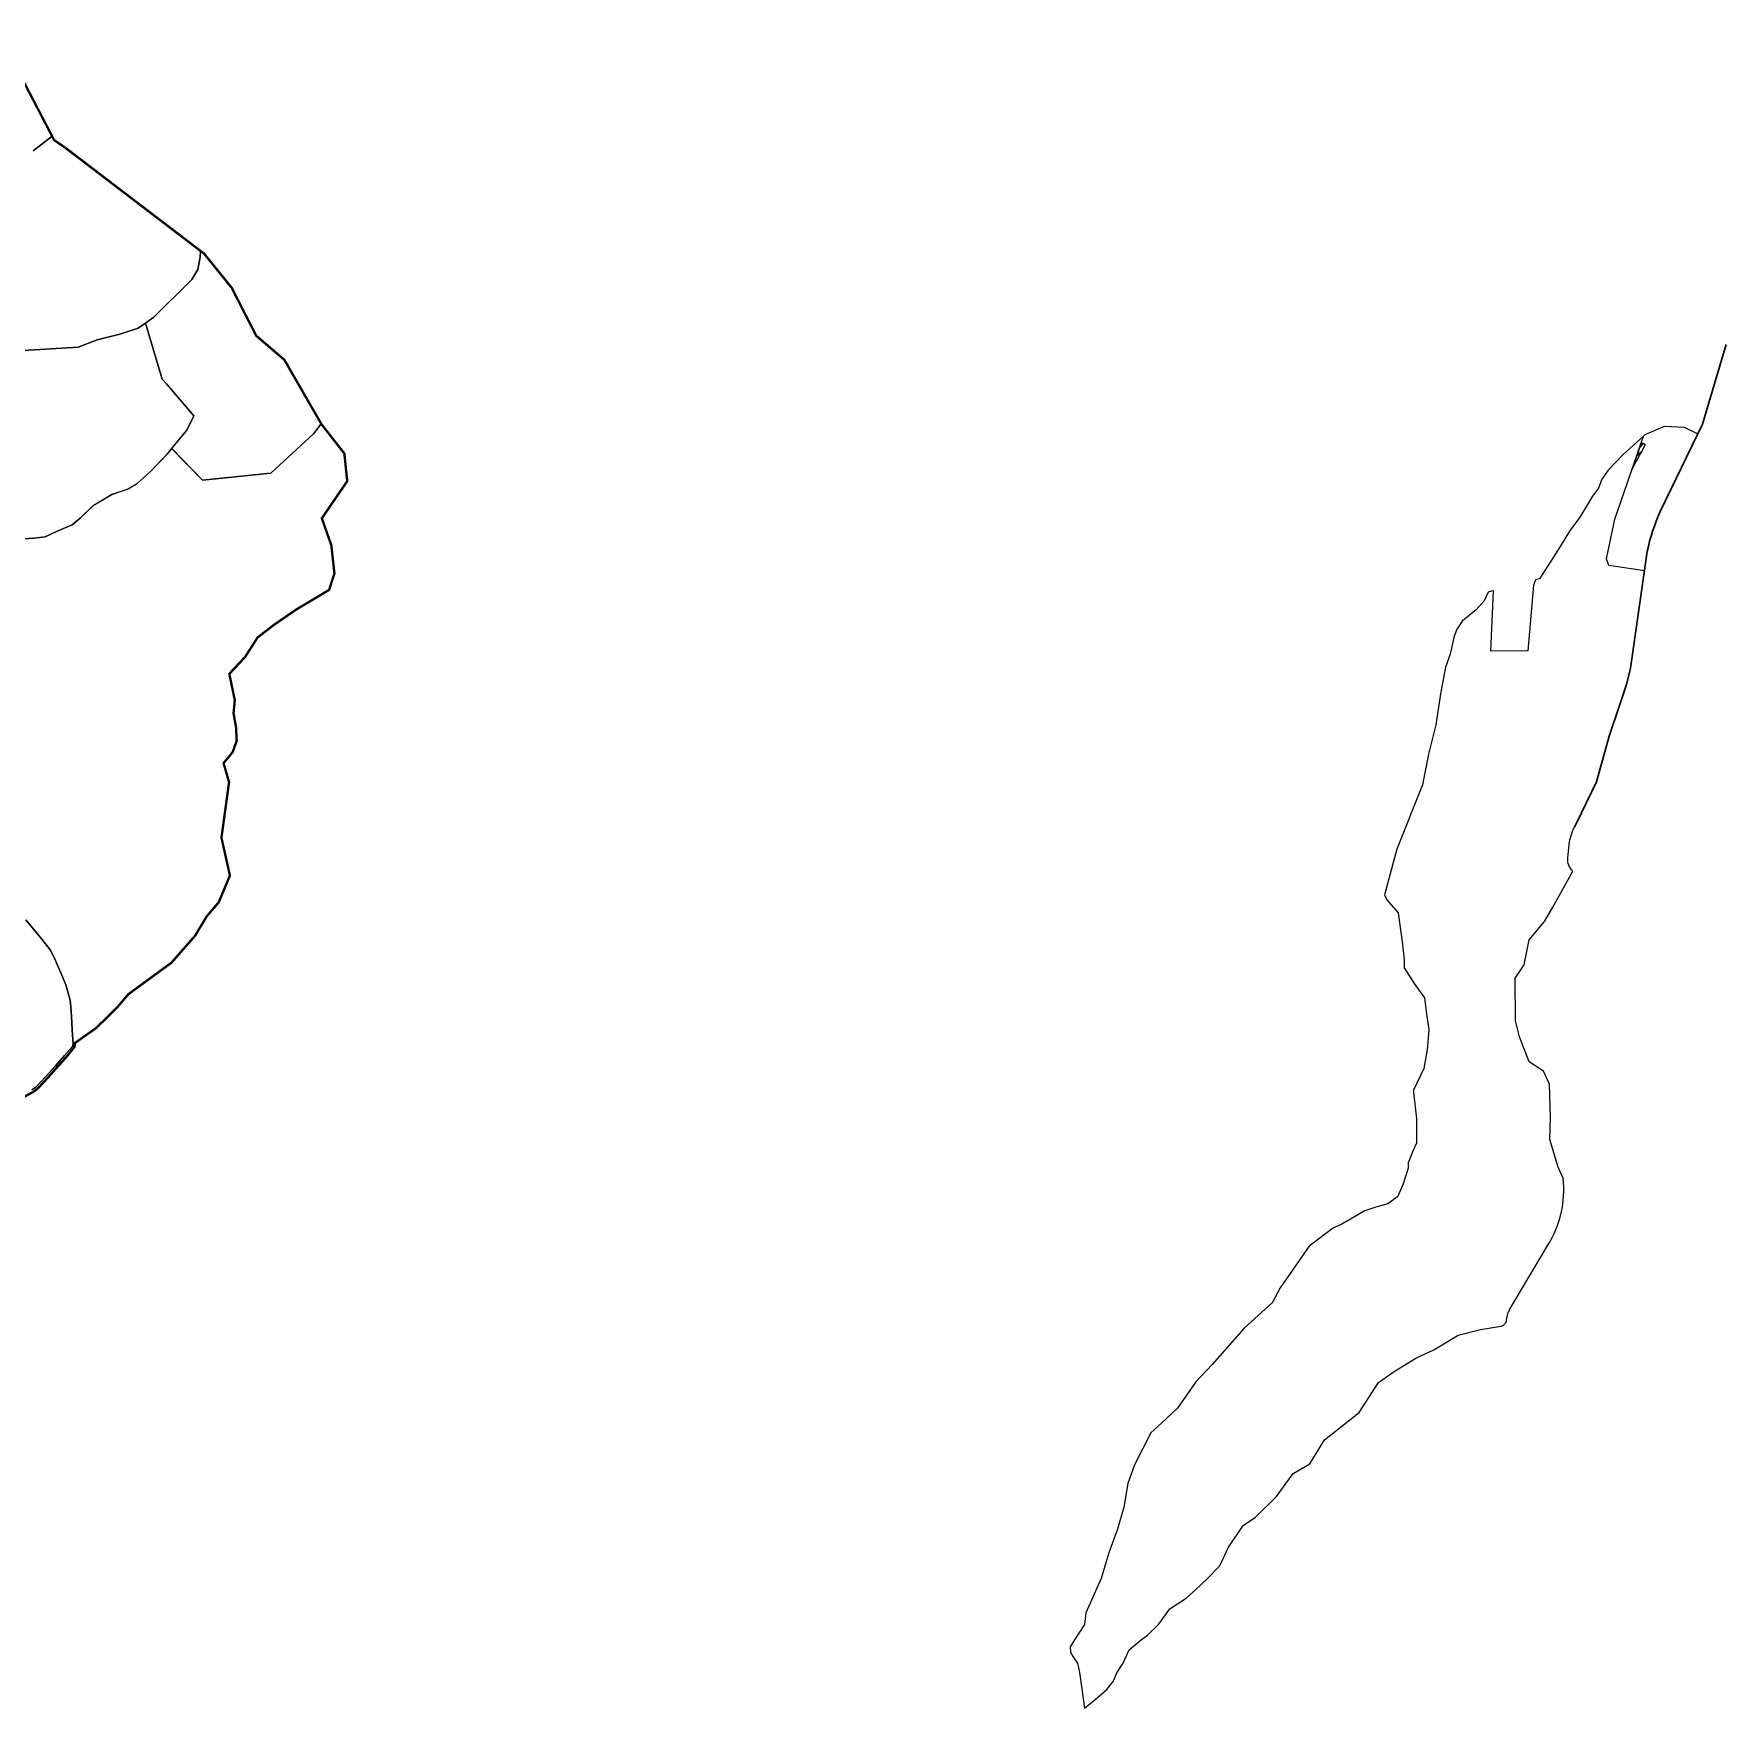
# Model space of a CAD drawing. Header units: millimetres. Extents: x 218980 to 221130, y 587267 to 588528.
# Drawn here: x 220411 to 221130, y 587711 to 588423 of the extents above; entities that cross this region are included whole.
import ezdxf

# ---------------------------------------------------------------- set-up
doc = ezdxf.new("R2010")
doc.units = ezdxf.units.MM
doc.linetypes.add('01', pattern=[0])
for name, color, linetype, lineweight in [('Football Field', 50, 'Continuous', 0), ('Forest and Steep Slope', 66, '01', 0), ('Planning Boundary', 222, '01', 0), ('Proposed Institution', 132, 'Continuous', 0), ('Proposed Road', 250, 'Continuous', 30), ('Proposed Urban Design', 250, 'Continuous', 0)]:
    doc.layers.add(name, color=color, linetype=linetype, lineweight=lineweight)

msp = doc.modelspace()

# ---------------------------------------------------------------- linework, layer by layer
at = {"layer": 'Football Field'}
msp.add_lwpolyline([(220404.03, 588208.48), (220410.69, 588209.01), (220415.4, 588209.54), (220420.23, 588211.83), (220426.92, 588214.57), (220430.36, 588217.47), (220435.8, 588222.76), (220443.76, 588227.56), (220450.73, 588229.85), (220454.23, 588231.87), (220460.53, 588237.51), (220467.67, 588245.16), (220475.66, 588254.92), (220478.59, 588260.92), (220466.97, 588274.54), (220465.24, 588276.49), (220462.79, 588284.66), (220458.05, 588300.38), (220454.92, 588298.22), (220447.2, 588295.64), (220437.49, 588293.31), (220429.44, 588290.13), (220394.45, 588288.08)], dxfattribs=at)
at = {"layer": 'Forest and Steep Slope'}
for points in [[(220410.31, 588373.68), (220418.41, 588379.82), (220396, 588422.87)], [(220410.38, 587973.48), (220412.08, 587974.73), (220416.26, 587979.2), (220420.51, 587983.97), (220424.44, 587988.31), (220427.84, 587992.51), (220428.06, 587993.5), (220428.21, 587994.36), (220437.25, 588000.75), (220446.18, 588009.57), (220450.84, 588015.05), (220469.12, 588028.43), (220479.19, 588039.88), (220484.02, 588047.98), (220489.24, 588054.14), (220493.99, 588065.48), (220490.39, 588081.57), (220492.92, 588099.96), (220493.63, 588105.2), (220491.28, 588113.28), (220495.17, 588117.99), (220496.87, 588122.75), (220496.6, 588128.36), (220495.53, 588134.49), (220496.06, 588140.04), (220493.74, 588151.26), (220500.38, 588158.34), (220505.7, 588166.65), (220512.31, 588171.8), (220522.08, 588178.53), (220536.13, 588186.92), (220538.42, 588193.95), (220537.09, 588205.97), (220533.06, 588217.39), (220543.86, 588233.16), (220542.64, 588244.91), (220532.79, 588257.54), (220529.48, 588253.37), (220511.36, 588236.55), (220482.31, 588233.53), (220469.23, 588247.03), (220469.22, 588247.04), (220467.67, 588245.15), (220460.53, 588237.5), (220454.24, 588231.86), (220450.73, 588229.83), (220443.76, 588227.55), (220435.81, 588222.75), (220430.37, 588217.46), (220426.92, 588214.56), (220420.23, 588211.82), (220415.41, 588209.53), (220410.69, 588209), (220404.04, 588208.47)], [(220407.24, 588046.66), (220410.64, 588042.55), (220414.05, 588038.39), (220417.59, 588033.92), (220419.66, 588029.84), (220420.18, 588028.68), (220422.32, 588023.48), (220424.24, 588018.96), (220426.01, 588012.5), (220426.37, 588009.66), (220426.59, 588005.75), (220426.98, 587999.84), (220427.35, 587993.78), (220427.13, 587992.78), (220423.69, 587988.98), (220419.77, 587984.64), (220415.53, 587979.88), (220411.41, 587975.48), (220409.84, 587974.33)]]:
    msp.add_lwpolyline(points, dxfattribs=at)
msp.add_lwpolyline([(221055.16, 587953.32), (221055.42, 587962.69), (221054.98, 587976.77), (221052.41, 587982.27), (221046.31, 587986.29), (221042.14, 587996.93), (221040.48, 588003.67), (221040.3, 588021.79), (221044.18, 588027.55), (221046.3, 588038.18), (221052.86, 588045.97), (221056.44, 588052.08), (221064.84, 588067.41, -0.220282), (221062.73, 588072.88), (221063.28, 588078.67, -0.084979), (221065.56, 588086.14), (221066.25, 588087.49), (221074.88, 588105.27), (221080.27, 588124.7), (221084.71, 588137.85), (221087.68, 588146.71), (221089.45, 588153.71), (221095.34, 588195.12), (221080.12, 588197.29), (221079.13, 588200.12), (221082.75, 588217.03), (221094.87, 588252.26), (221086.12, 588244.36), (221079.9, 588237.88), (221077.19, 588234.05), (221075.73, 588230.21), (221073.27, 588226.73), (221067.88, 588217.91), (221063.52, 588211.89), (221059.53, 588205.34), (221054.59, 588197.54), (221050.67, 588191.71), (221048.99, 588191.21), (221048.19, 588188.98), (221045.81, 588161.01), (221030.01, 588160.88), (221031.12, 588186.54), (221030.37, 588186.35), (221028.88, 588186.03), (221027.14, 588182.29), (221023.8, 588178.47), (221017.89, 588173.62), (221015.36, 588169.92), (221014.33, 588166.64), (221012.69, 588159.66), (221010.68, 588154.06), (221008.72, 588143.56), (221006.7, 588129.6), (221003.58, 588117.08), (221000.94, 588103.99), (220990.09, 588076.68), (220984.8, 588057.29), (220985.83, 588055.21), (220990.61, 588049.6), (220992.34, 588037.36), (220993.21, 588029.61), (220993.23, 588026.25), (220997.43, 588019.62), (221001.89, 588013.44), (221002.52, 588007.71), (221003.7, 587999.9), (221002.89, 587991.51), (221001.53, 587983.51), (220997.11, 587974.27), (220997.14, 587973.24), (220998.46, 587962.23), (220998.47, 587951.65), (220996.88, 587948.28), (220994.92, 587943.27), (220994.92, 587941.05), (220992.62, 587934.03), (220990.35, 587928.89), (220986.17, 587925.96), (220981.13, 587924.42), (220976.42, 587922.96), (220966.62, 587917.32), (220963.17, 587915.74), (220952.82, 587907.92), (220940.42, 587890.23), (220937.05, 587883.87), (220925.23, 587873.06), (220911.6, 587857.59), (220904.64, 587850.23), (220896.87, 587839.05), (220890.04, 587832.64), (220885.52, 587828.53), (220878.49, 587814.97), (220875.77, 587807), (220873.98, 587796.9), (220871.26, 587787.54), (220867.62, 587777.46), (220864.33, 587766.62), (220857.8, 587751.97), (220857.27, 587747.05), (220853.05, 587740.48), (220851.26, 587737.58), (220851.35, 587735.33), (220852.53, 587733.29), (220854.36, 587730.56), (220855.15, 587726.64), (220856.2, 587719.68), (220857.31, 587711.48), (220861.67, 587714.97), (220866.75, 587719.39), (220869.51, 587722.84), (220871.02, 587726.48), (220873.74, 587730.56), (220876.32, 587736.31), (220880.78, 587740.16), (220884, 587742.53), (220888.77, 587747.08), (220893.59, 587753.73), (220900.5, 587758.23), (220904.46, 587761.82), (220909.51, 587766.58), (220914.88, 587772.02), (220918.34, 587779.71), (220924.79, 587789.18), (220929.92, 587792.74), (220938.94, 587801.54), (220945.94, 587811.18), (220953.02, 587815.29), (220959.27, 587825.53), (220974.09, 587837.18), (220982.27, 587849.92), (220988.93, 587854.56), (220998.08, 587860.25), (221005.86, 587863.81), (221016.07, 587870.09), (221025.59, 587872.42), (221034.39, 587873.85), (221035.43, 587874.31), (221036.74, 587875.72, -0.143062), (221038.14, 587881.15), (221054.32, 587908.3, 0.167554), (221060.73, 587936.81), (221058.68, 587941.49)], format="xyb", close=True, dxfattribs=at)
for points in [[(221094.16, 588245.84), (221093.22, 588244.89), (221092.02, 588243.99), (221090.81, 588240.47), (221091.41, 588241.13), (221091.85, 588241.51), (221094.16, 588245.84)], [(221095.71, 588248.74), (221094.65, 588249.25), (221093.61, 588247.83), (221093.2, 588247.4), (221092.02, 588243.99), (221093.22, 588244.89), (221094.16, 588245.84), (221095.71, 588248.74)], [(221094.65, 588249.25), (221093.95, 588249.59), (221093.2, 588247.4), (221093.61, 588247.83), (221094.65, 588249.25)], [(221091.85, 588241.51), (221091.41, 588241.13), (221090.81, 588240.47), (221089.94, 588237.94), (221091.85, 588241.51)]]:
    msp.add_lwpolyline(points, close=True, dxfattribs=at)
at = {"layer": 'Planning Boundary', "lineweight": 5, "const_width": 1}
msp.add_lwpolyline([(220404.55, 587970.39), (220410.38, 587973.48), (220412.08, 587974.73), (220416.26, 587979.2), (220420.51, 587983.97), (220424.44, 587988.31), (220427.84, 587992.51), (220428.06, 587993.5), (220428.21, 587994.36), (220437.25, 588000.75), (220446.18, 588009.57), (220450.84, 588015.05), (220469.12, 588028.43), (220479.19, 588039.88), (220484.02, 588047.98), (220489.24, 588054.14), (220493.99, 588065.48), (220490.39, 588081.57), (220493.63, 588105.2), (220491.28, 588113.28), (220495.17, 588117.99), (220496.87, 588122.75), (220496.6, 588128.36), (220495.53, 588134.49), (220496.06, 588140.04), (220493.74, 588151.26), (220500.38, 588158.34), (220505.7, 588166.65), (220512.31, 588171.8), (220522.08, 588178.53), (220536.13, 588186.92), (220538.42, 588193.95), (220537.09, 588205.97), (220533.06, 588217.39), (220543.86, 588233.16), (220542.64, 588244.92), (220532.92, 588257.39), (220517.13, 588284.77), (220505.18, 588294.99), (220494.7, 588315.46), (220483.04, 588329.89), (220423.88, 588375.04), (220419.26, 588378.18), (220396, 588422.87)], dxfattribs=at)
at = {"layer": 'Proposed Institution'}
for points in [[(220394.45, 588288.08), (220429.44, 588290.13), (220437.49, 588293.31), (220447.2, 588295.64), (220454.92, 588298.22), (220461.67, 588302.88), (220477.81, 588318.99), (220480.37, 588323.11), (220481.4, 588328.36), (220481.55, 588331.03), (220423.88, 588375.04), (220419.26, 588378.18), (220418.41, 588379.82), (220410.31, 588373.68)], [(220409.84, 587974.33), (220411.41, 587975.48), (220415.53, 587979.88), (220419.77, 587984.64), (220423.69, 587988.98), (220427.13, 587992.78), (220427.35, 587993.78), (220426.98, 587999.84), (220426.59, 588005.75), (220426.37, 588009.66), (220426.01, 588012.5), (220424.24, 588018.96), (220422.32, 588023.48), (220420.18, 588028.68), (220419.66, 588029.84), (220417.59, 588033.92), (220414.05, 588038.39), (220410.64, 588042.55), (220407.24, 588046.66)]]:
    msp.add_lwpolyline(points, dxfattribs=at)
msp.add_lwpolyline([(220517.13, 588284.77), (220505.18, 588294.99), (220494.7, 588315.46), (220483.04, 588329.89), (220481.55, 588331.03), (220481.4, 588328.36), (220480.37, 588323.11), (220477.81, 588318.99), (220461.67, 588302.88), (220458.05, 588300.38), (220462.79, 588284.66), (220465.24, 588276.49), (220466.97, 588274.54), (220478.59, 588260.92), (220475.66, 588254.92), (220469.22, 588247.05), (220482.31, 588233.53), (220511.36, 588236.55), (220529.48, 588253.37), (220532.81, 588257.56)], close=True, dxfattribs=at)
at = {"layer": 'Proposed Road'}
msp.add_lwpolyline([(221130.06, 588291.3), (221119.95, 588257.48), (221102.03, 588220.33, 0.052415), (221096.49, 588203.21), (221089.45, 588153.71), (221087.68, 588146.71), (221084.71, 588137.85), (221080.27, 588124.7), (221074.88, 588105.27), (221066.25, 588087.49), (221065.56, 588086.14)], format="xyb", dxfattribs=at)
at = {"layer": 'Proposed Urban Design'}
for p, q in [((221095.48, 588252.81), (221094.87, 588252.26)), ((221103.75, 588256.48), (221095.48, 588252.81)), ((221112.34, 588255.98), (221103.75, 588256.48)), ((221117.9, 588253.25), (221112.34, 588255.98))]:
    msp.add_line(p, q, dxfattribs=at)

doc.saveas('drawing.dxf')
